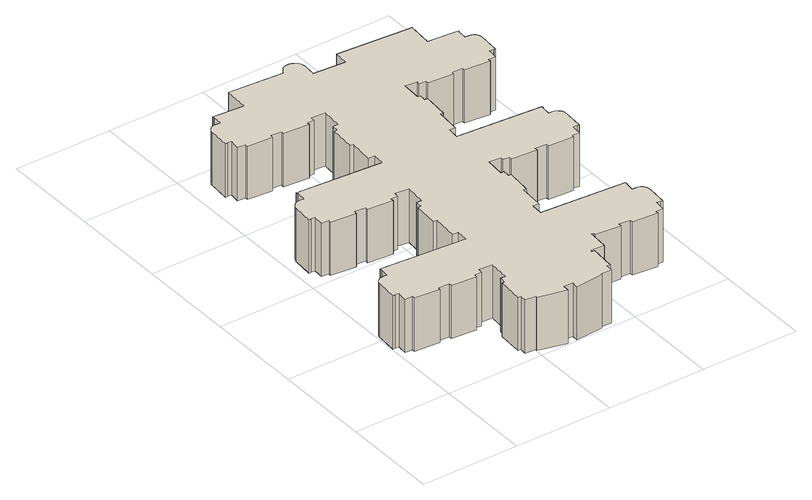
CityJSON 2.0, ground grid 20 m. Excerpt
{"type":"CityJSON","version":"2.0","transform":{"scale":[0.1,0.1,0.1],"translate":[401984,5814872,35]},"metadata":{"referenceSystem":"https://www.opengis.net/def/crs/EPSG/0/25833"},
"CityObjects":{
"building1":{"type":"Building","attributes":{"name":"Pflegezentrum","Gemeindeschluessel":"11000010","BezugspunktDach":"2200","function":"31001_3052","measuredHeight":11.17,"storeysAboveGround":3},"address":[{"country":"Germany","locality":"Berlin","thoroughfareNumber":"302","thoroughfareName":"Köpenicker Straße"}],"geometry":[{"type":"Solid","lod":"1","boundaries":[[[[0,1,2,3,4,5,6,7,8,9,10,11,12,13,14,15,16,17,18,19,20,21,22,23,24,25,26,27,28,29,30,31,32,33,34,35,36,37,38,39,40,41,42,43,44,45,46,47,48,49,50,51,52,53,54,55,56,57,58,59,60,61,62,63,64,65,66,67,68,69,70,71,72,73,74,75,76,77,78,79,80,81,82,83,84,85,86,87,88,89,90,91,92,93,94,95,96,97,98,99,100,101,102,103,104,105,106,107,108,109,110,111,112,113,114,115,116,117,118,119,120,121,122,123,124,125,126,127,128,129,130,131,132,133,134,135,136,137,138,139,140,141,142,143,144,145,146,147,148,149,150,151,152,153,154,155,156,157,158,159,160,161,162,163,164,165,166,167,168,169,170,171,172,173,174,175,176,177,178,179,180,181,182,183,184,185,186,187,188,189,190,191,192,193,194,195,196,197,198,199,200,201,202,203,204,205,206,207,208,209,210,211,212,213,214,215,216,217,218,219,220,221,222,223,224,225,226,227,228,229,230,231,232,233,234,235,236,237,238,239,240,241,242,243]],[[244,245,246,247,248,249,250,251,252,253,254,255,256,257,258,259,260,261,262,263,264,265,266,267,268,269,270,271,272,273,274,275,276,277,278,279,280,281,282,283,284,285,286,287,288,289,290,291,292,293,294,295,296,297,298,299,300,301,302,303,304,305,306,307,308,309,310,311,312,313,314,315,316,317,318,319,320,321,322,323,324,325,326,327,328,329,330,331,332,333,334,335,336,337,338,339,340,341,342,343,344,345,346,347,348,349,350,351,352,353,354,355,356,357,358,359,360,361,362,363,364,365,366,367,368,369,370,371,372,373,374,375,376,377,378,379,380,381,382,383,384,385,386,387,388,389,390,391,392,393,394,395,396,397,398,399,400,401,402,403,404,405,406,407,408,409,410,411,412,413,414,415,416,417,418,419,420,421,422,423,424,425,426,427,428,429,430,431,432,433,434,435,436,437,438,439,440,441,442,443,444,445,446,447,448,449,450,451,452,453,454,455,456,457,458,459,460,461,462,463,464,465,466,467,468,469,470,471,472,473,474,475,476,477,478,479,480,481,482,483,484,485,486,487]],[[244,487,243,242]],[[245,244,242,241]],[[246,245,241,240]],[[247,246,240,239]],[[248,247,239,238]],[[249,248,238,237]],[[250,249,237,236]],[[251,250,236,235]],[[252,251,235,234]],[[253,252,234,233]],[[254,253,233,232]],[[255,254,232,231]],[[256,255,231,230]],[[257,256,230,229]],[[258,257,229,228]],[[259,258,228,227]],[[260,259,227,226]],[[261,260,226,225]],[[262,261,225,224]],[[263,262,224,223]],[[264,263,223,222]],[[265,264,222,221]],[[266,265,221,220]],[[267,266,220,219]],[[268,267,219,218]],[[269,268,218,217]],[[270,269,217,216]],[[271,270,216,215]],[[272,271,215,214]],[[273,272,214,213]],[[274,273,213,212]],[[275,274,212,211]],[[276,275,211,210]],[[277,276,210,209]],[[278,277,209,208]],[[279,278,208,207]],[[280,279,207,206]],[[281,280,206,205]],[[282,281,205,204]],[[283,282,204,203]],[[284,283,203,202]],[[285,284,202,201]],[[286,285,201,200]],[[287,286,200,199]],[[288,287,199,198]],[[289,288,198,197]],[[290,289,197,196]],[[291,290,196,195]],[[292,291,195,194]],[[293,292,194,193]],[[294,293,193,192]],[[295,294,192,191]],[[296,295,191,190]],[[297,296,190,189]],[[298,297,189,188]],[[299,298,188,187]],[[300,299,187,186]],[[301,300,186,185]],[[302,301,185,184]],[[303,302,184,183]],[[304,303,183,182]],[[305,304,182,181]],[[306,305,181,180]],[[307,306,180,179]],[[308,307,179,178]],[[309,308,178,177]],[[310,309,177,176]],[[311,310,176,175]],[[312,311,175,174]],[[313,312,174,173]],[[314,313,173,172]],[[315,314,172,171]],[[316,315,171,170]],[[317,316,170,169]],[[318,317,169,168]],[[319,318,168,167]],[[320,319,167,166]],[[321,320,166,165]],[[322,321,165,164]],[[323,322,164,163]],[[324,323,163,162]],[[325,324,162,161]],[[326,325,161,160]],[[327,326,160,159]],[[328,327,159,158]],[[329,328,158,157]],[[330,329,157,156]],[[331,330,156,155]],[[332,331,155,154]],[[333,332,154,153]],[[334,333,153,152]],[[335,334,152,151]],[[336,335,151,150]],[[337,336,150,149]],[[338,337,149,148]],[[339,338,148,147]],[[340,339,147,146]],[[341,340,146,145]],[[342,341,145,144]],[[343,342,144,143]],[[344,343,143,142]],[[345,344,142,141]],[[346,345,141,140]],[[347,346,140,139]],[[348,347,139,138]],[[349,348,138,137]],[[350,349,137,136]],[[351,350,136,135]],[[352,351,135,134]],[[353,352,134,133]],[[354,353,133,132]],[[355,354,132,131]],[[356,355,131,130]],[[357,356,130,129]],[[358,357,129,128]],[[359,358,128,127]],[[360,359,127,126]],[[361,360,126,125]],[[362,361,125,124]],[[363,362,124,123]],[[364,363,123,122]],[[365,364,122,121]],[[366,365,121,120]],[[367,366,120,119]],[[368,367,119,118]],[[369,368,118,117]],[[370,369,117,116]],[[371,370,116,115]],[[372,371,115,114]],[[373,372,114,113]],[[374,373,113,112]],[[375,374,112,111]],[[376,375,111,110]],[[377,376,110,109]],[[378,377,109,108]],[[379,378,108,107]],[[380,379,107,106]],[[381,380,106,105]],[[382,381,105,104]],[[383,382,104,103]],[[384,383,103,102]],[[385,384,102,101]],[[386,385,101,100]],[[387,386,100,99]],[[388,387,99,98]],[[389,388,98,97]],[[390,389,97,96]],[[391,390,96,95]],[[392,391,95,94]],[[393,392,94,93]],[[394,393,93,92]],[[395,394,92,91]],[[396,395,91,90]],[[397,396,90,89]],[[398,397,89,88]],[[399,398,88,87]],[[400,399,87,86]],[[401,400,86,85]],[[402,401,85,84]],[[403,402,84,83]],[[404,403,83,82]],[[405,404,82,81]],[[406,405,81,80]],[[407,406,80,79]],[[408,407,79,78]],[[409,408,78,77]],[[410,409,77,76]],[[411,410,76,75]],[[412,411,75,74]],[[413,412,74,73]],[[414,413,73,72]],[[415,414,72,71]],[[416,415,71,70]],[[417,416,70,69]],[[418,417,69,68]],[[419,418,68,67]],[[420,419,67,66]],[[421,420,66,65]],[[422,421,65,64]],[[423,422,64,63]],[[424,423,63,62]],[[425,424,62,61]],[[426,425,61,60]],[[427,426,60,59]],[[428,427,59,58]],[[429,428,58,57]],[[430,429,57,56]],[[431,430,56,55]],[[432,431,55,54]],[[433,432,54,53]],[[434,433,53,52]],[[435,434,52,51]],[[436,435,51,50]],[[437,436,50,49]],[[438,437,49,48]],[[439,438,48,47]],[[440,439,47,46]],[[441,440,46,45]],[[442,441,45,44]],[[443,442,44,43]],[[444,443,43,42]],[[445,444,42,41]],[[446,445,41,40]],[[447,446,40,39]],[[448,447,39,38]],[[449,448,38,37]],[[450,449,37,36]],[[451,450,36,35]],[[452,451,35,34]],[[453,452,34,33]],[[454,453,33,32]],[[455,454,32,31]],[[456,455,31,30]],[[457,456,30,29]],[[458,457,29,28]],[[459,458,28,27]],[[460,459,27,26]],[[461,460,26,25]],[[462,461,25,24]],[[463,462,24,23]],[[464,463,23,22]],[[465,464,22,21]],[[466,465,21,20]],[[467,466,20,19]],[[468,467,19,18]],[[469,468,18,17]],[[470,469,17,16]],[[471,470,16,15]],[[472,471,15,14]],[[473,472,14,13]],[[474,473,13,12]],[[475,474,12,11]],[[476,475,11,10]],[[477,476,10,9]],[[478,477,9,8]],[[479,478,8,7]],[[480,479,7,6]],[[481,480,6,5]],[[482,481,5,4]],[[483,482,4,3]],[[484,483,3,2]],[[485,484,2,1]],[[486,485,1,0]],[[487,486,0,243]]]]}]}
},
"vertices":[
[6,167,121],[6,168,121],[15,167,121],[13,147,121],[28,146,121],[28,140,121],[80,136,121],[80,142,121],[103,140,121],[103,134,121],[154,130,121],[155,136,121],[169,135,121],[170,145,121],[198,143,121],[195,101,121],[185,102,121],[184,88,121],[178,88,121],[175,36,121],[181,36,121],[180,22,121],[202,20,121],[202,17,121],[258,3,121],[259,16,121],[278,15,121],[277,2,121],[334,7,121],[334,10,121],[356,9,121],[357,23,121],[363,22,121],[367,74,121],[361,75,121],[362,79,121],[390,77,121],[393,119,121],[397,118,121],[397,113,121],[449,109,121],[449,115,121],[472,113,121],[472,107,121],[524,103,121],[524,109,121],[539,108,121],[541,130,121],[549,129,121],[549,128,121],[553,127,121],[556,169,121],[556,173,121],[555,177,121],[553,181,121],[551,184,121],[548,186,121],[544,188,121],[540,188,121],[531,189,121],[533,208,121],[534,208,121],[534,212,121],[360,224,121],[361,248,121],[374,247,121],[377,297,121],[383,297,121],[388,349,121],[382,349,121],[383,363,121],[376,363,121],[379,402,121],[404,400,121],[403,394,121],[417,393,121],[417,387,121],[469,383,121],[469,389,121],[492,387,121],[492,381,121],[543,378,121],[544,384,121],[559,382,121],[561,404,121],[569,403,121],[569,402,121],[573,402,121],[576,442,121],[576,446,121],[576,450,121],[574,454,121],[571,457,121],[568,460,121],[565,462,121],[561,463,121],[551,463,121],[553,482,121],[554,482,121],[554,486,121],[380,499,121],[382,522,121],[394,521,121],[398,571,121],[404,571,121],[408,623,121],[402,623,121],[403,637,121],[397,638,121],[399,677,121],[424,675,121],[423,668,121],[437,667,121],[437,661,121],[489,658,121],[490,663,121],[512,662,121],[512,656,121],[564,652,121],[564,658,121],[579,657,121],[581,678,121],[590,678,121],[590,676,121],[593,676,121],[596,719,121],[596,722,121],[595,726,121],[593,730,121],[591,733,121],[588,735,121],[584,737,121],[580,737,121],[572,738,121],[573,756,121],[574,756,121],[574,760,121],[511,765,121],[515,815,121],[361,826,121],[359,797,121],[293,802,121],[295,829,121],[294,834,121],[293,839,121],[290,843,121],[286,846,121],[281,849,121],[276,850,121],[271,850,121],[266,849,121],[261,847,121],[258,843,121],[255,839,121],[253,834,121],[235,835,121],[140,842,121],[137,792,121],[73,797,121],[73,793,121],[74,793,121],[73,774,121],[63,775,121],[59,775,121],[55,773,121],[51,771,121],[48,767,121],[46,764,121],[45,759,121],[42,716,121],[46,716,121],[46,717,121],[55,716,121],[53,695,121],[69,694,121],[69,688,121],[120,684,121],[121,691,121],[143,689,121],[143,683,121],[195,679,121],[195,685,121],[209,684,121],[210,694,121],[239,692,121],[235,650,121],[225,650,121],[224,637,121],[218,637,121],[214,585,121],[221,584,121],[217,534,121],[229,534,121],[228,510,121],[53,523,121],[53,519,121],[54,519,121],[53,500,121],[44,501,121],[40,500,121],[36,499,121],[33,497,121],[30,494,121],[27,491,121],[26,487,121],[25,483,121],[22,442,121],[26,442,121],[26,443,121],[35,442,121],[33,421,121],[49,420,121],[48,414,121],[100,410,121],[101,416,121],[124,414,121],[123,408,121],[175,404,121],[175,411,121],[189,410,121],[190,420,121],[218,417,121],[215,375,121],[205,376,121],[204,362,121],[198,362,121],[194,311,121],[200,310,121],[197,260,121],[209,259,121],[208,235,121],[33,248,121],[33,244,121],[34,244,121],[32,226,121],[25,226,121],[21,226,121],[17,225,121],[13,223,121],[10,221,121],[8,218,121],[6,214,121],[5,210,121],[2,167,121],[5,210,9],[6,214,9],[8,218,9],[10,221,9],[13,223,9],[17,225,9],[21,226,9],[25,226,9],[32,226,9],[34,244,9],[33,244,9],[33,248,9],[208,235,9],[209,259,9],[197,260,9],[200,310,9],[194,311,9],[198,362,9],[204,362,9],[205,376,9],[215,375,9],[218,417,9],[190,420,9],[189,410,9],[175,411,9],[175,404,9],[123,408,9],[124,414,9],[101,416,9],[100,410,9],[48,414,9],[49,420,9],[33,421,9],[35,442,9],[26,443,9],[26,442,9],[22,442,9],[25,483,9],[26,487,9],[27,491,9],[30,494,9],[33,497,9],[36,499,9],[40,500,9],[44,501,9],[53,500,9],[54,519,9],[53,519,9],[53,523,9],[228,510,9],[229,534,9],[217,534,9],[221,584,9],[214,585,9],[218,637,9],[224,637,9],[225,650,9],[235,650,9],[239,692,9],[210,694,9],[209,684,9],[195,685,9],[195,679,9],[143,683,9],[143,689,9],[121,691,9],[120,684,9],[69,688,9],[69,694,9],[53,695,9],[55,716,9],[46,717,9],[46,716,9],[42,716,9],[45,759,9],[46,764,9],[48,767,9],[51,771,9],[55,773,9],[59,775,9],[63,775,9],[73,774,9],[74,793,9],[73,793,9],[73,797,9],[137,792,9],[140,842,9],[235,835,9],[253,834,9],[255,839,9],[258,843,9],[261,847,9],[266,849,9],[271,850,9],[276,850,9],[281,849,9],[286,846,9],[290,843,9],[293,839,9],[294,834,9],[295,829,9],[293,802,9],[359,797,9],[361,826,9],[515,815,9],[511,765,9],[574,760,9],[574,756,9],[573,756,9],[572,738,9],[580,737,9],[584,737,9],[588,735,9],[591,733,9],[593,730,9],[595,726,9],[596,722,9],[596,719,9],[593,676,9],[590,676,9],[590,678,9],[581,678,9],[579,657,9],[564,658,9],[564,652,9],[512,656,9],[512,662,9],[490,663,9],[489,658,9],[437,661,9],[437,667,9],[423,668,9],[424,675,9],[399,677,9],[397,638,9],[403,637,9],[402,623,9],[408,623,9],[404,571,9],[398,571,9],[394,521,9],[382,522,9],[380,499,9],[554,486,9],[554,482,9],[553,482,9],[551,463,9],[561,463,9],[565,462,9],[568,460,9],[571,457,9],[574,454,9],[576,450,9],[576,446,9],[576,442,9],[573,402,9],[569,402,9],[569,403,9],[561,404,9],[559,382,9],[544,384,9],[543,378,9],[492,381,9],[492,387,9],[469,389,9],[469,383,9],[417,387,9],[417,393,9],[403,394,9],[404,400,9],[379,402,9],[376,363,9],[383,363,9],[382,349,9],[388,349,9],[383,297,9],[377,297,9],[374,247,9],[361,248,9],[360,224,9],[534,212,9],[534,208,9],[533,208,9],[531,189,9],[540,188,9],[544,188,9],[548,186,9],[551,184,9],[553,181,9],[555,177,9],[556,173,9],[556,169,9],[553,127,9],[549,128,9],[549,129,9],[541,130,9],[539,108,9],[524,109,9],[524,103,9],[472,107,9],[472,113,9],[449,115,9],[449,109,9],[397,113,9],[397,118,9],[393,119,9],[390,77,9],[362,79,9],[361,75,9],[367,74,9],[363,22,9],[357,23,9],[356,9,9],[334,10,9],[334,7,9],[277,2,9],[278,15,9],[259,16,9],[258,3,9],[202,17,9],[202,20,9],[180,22,9],[181,36,9],[175,36,9],[178,88,9],[184,88,9],[185,102,9],[195,101,9],[198,143,9],[170,145,9],[169,135,9],[155,136,9],[154,130,9],[103,134,9],[103,140,9],[80,142,9],[80,136,9],[28,140,9],[28,146,9],[13,147,9],[15,167,9],[6,168,9],[6,167,9],[2,167,9]
]}
